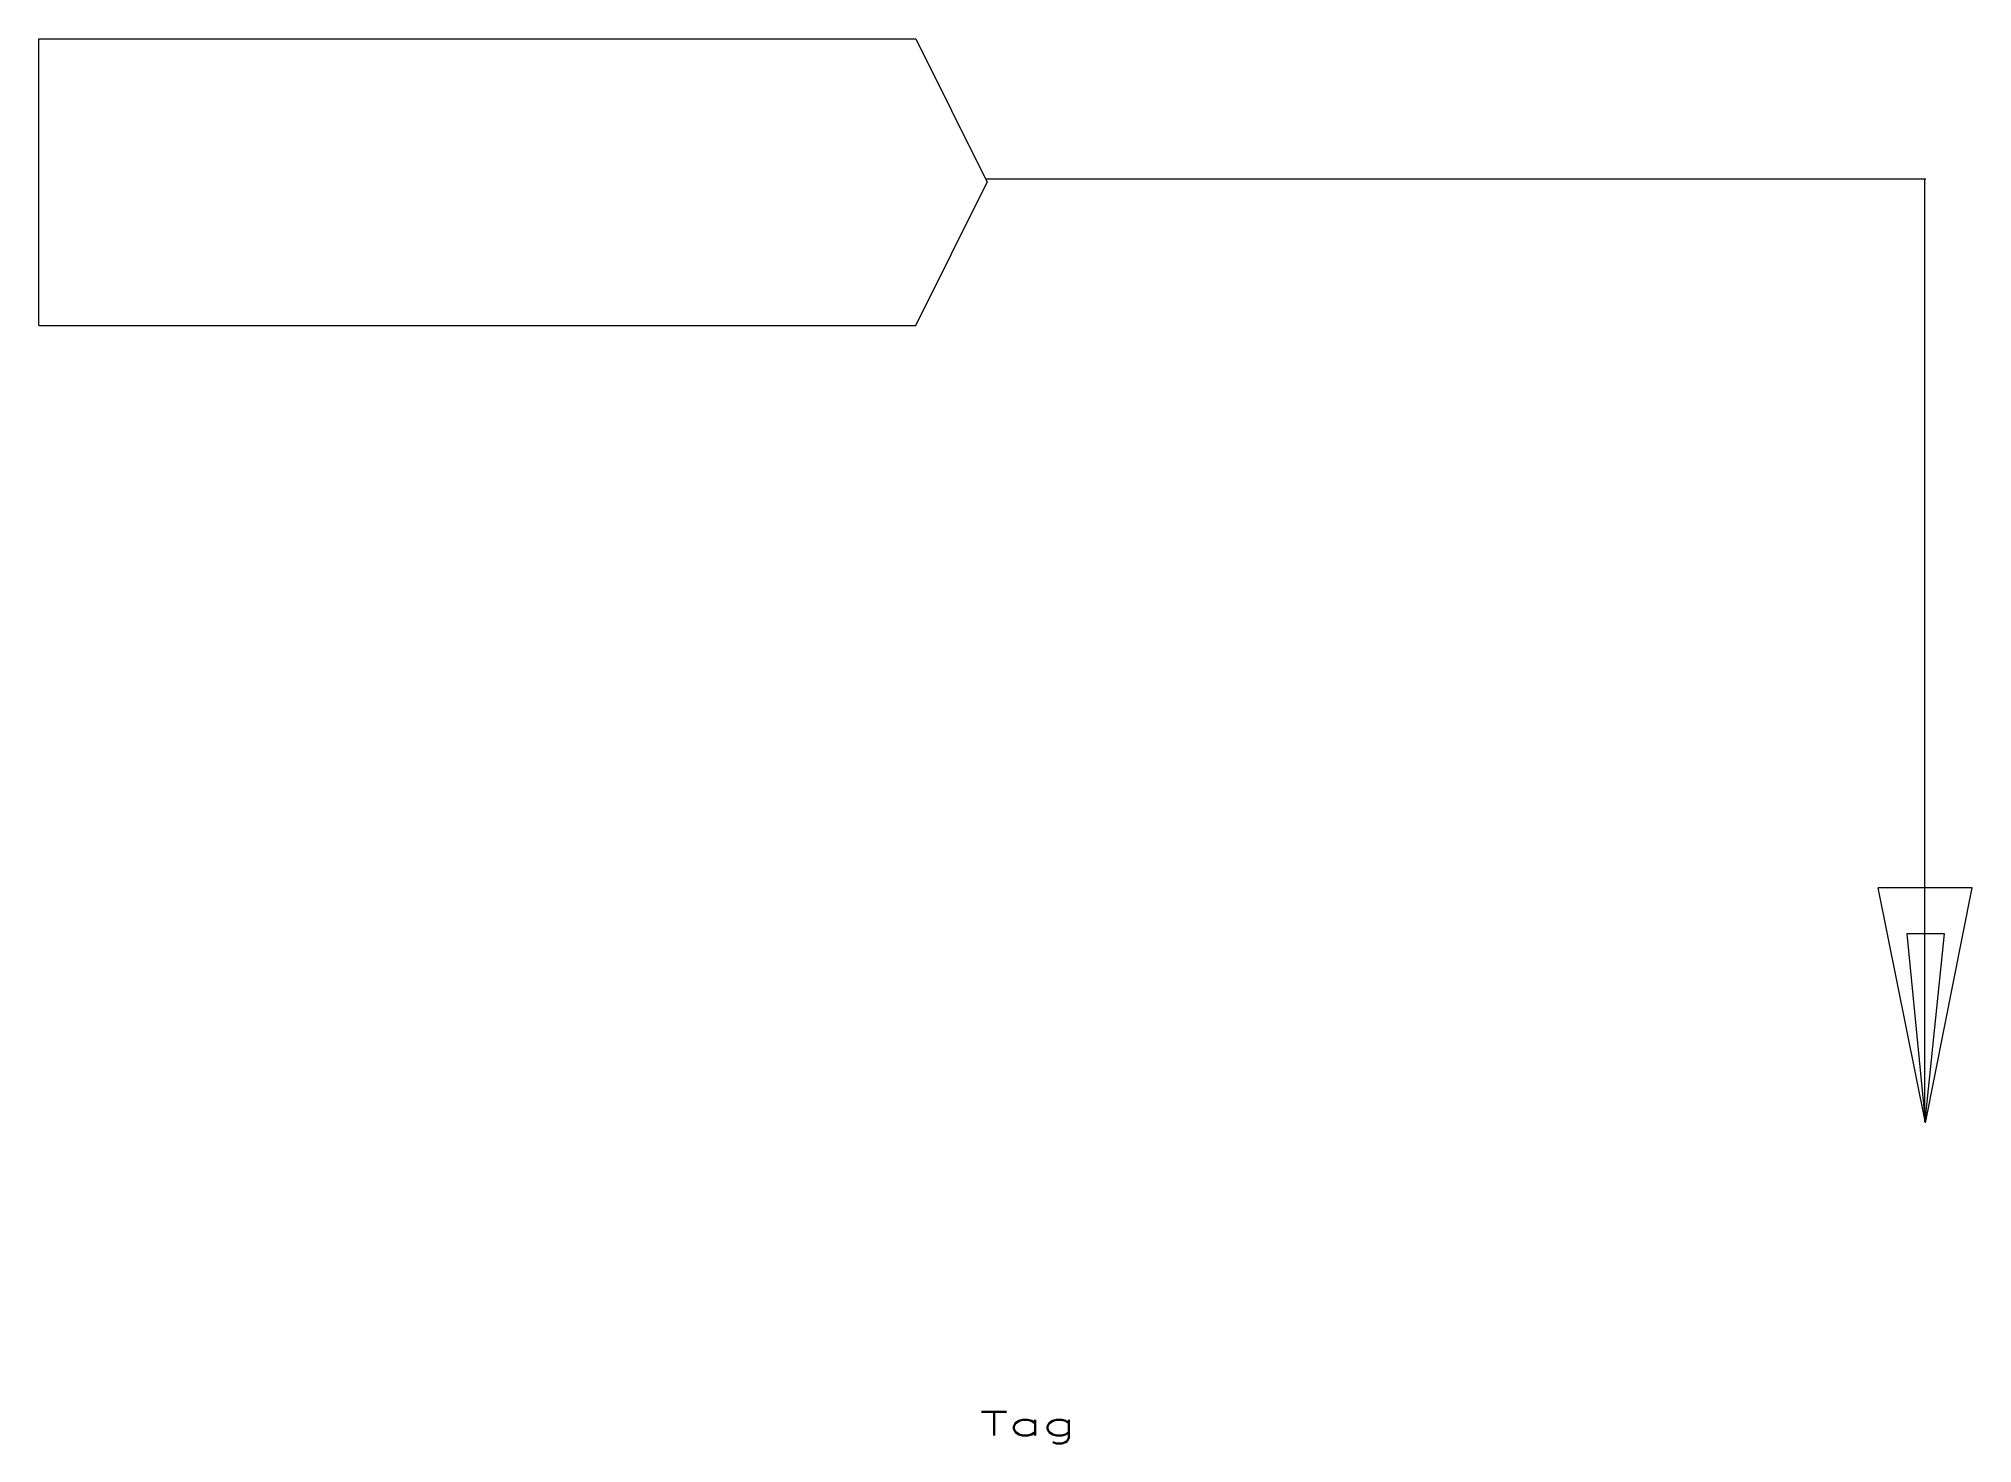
# Model space of a CAD drawing. Header units: inches. Extents: x -20 to 0.5, y -3.4 to 11.5.
import ezdxf
from ezdxf.enums import TextEntityAlignment as Align

# ---------------------------------------------------------------- set-up
doc = ezdxf.new("R2010")
doc.units = ezdxf.units.IN
doc.header["$MEASUREMENT"] = 0
doc.layers.get('0').update_dxf_attribs({"lineweight": 0})
doc.styles.get("Standard").update_dxf_attribs({"font": 'TXT.SHX'})

msp = doc.modelspace()

# ---------------------------------------------------------------- linework, layer by layer
at = {"linetype": 'Continuous'}
for p, q in [((-20, 11.472), (-10.7, 11.472)), ((-20, 8.429), (-20, 11.472)), ((-10.7, 11.472), (-9.946, 9.951)), ((-10.7, 8.429), (-9.946, 9.951)), ((-20, 8.429), (-10.7, 8.429)), ((-20, 8.429), (-10.7, 8.429))]:
    msp.add_line(p, q, dxfattribs=at)
at = {"color": 7, "linetype": 'Continuous', "lineweight": 0}
for p, q in [((-9.961, 9.986), (0.004, 9.986)), ((-0.007, 9.976), (-0.007, -0.015)), ((0.003, -0.025), (-0.498, 2.467)), ((0.498, 2.467), (-0.498, 2.467)), ((0.003, -0.025), (0.498, 2.467)), ((-0.196, 1.981), (-0.003, -0.007)), ((0.204, 1.981), (-0.196, 1.981)), ((-0.003, -0.007), (0.204, 1.981))]:
    msp.add_line(p, q, dxfattribs=at)

# ---------------------------------------------------------------- texts
at = {"color": 7, "linetype": 'Continuous', "width": 1.587963}
msp.add_text('Tag', height=0.25, dxfattribs=at).set_placement((-10.023, -3.34), (-9.003, -3.34), align=Align.FIT)

doc.saveas('drawing.dxf')
